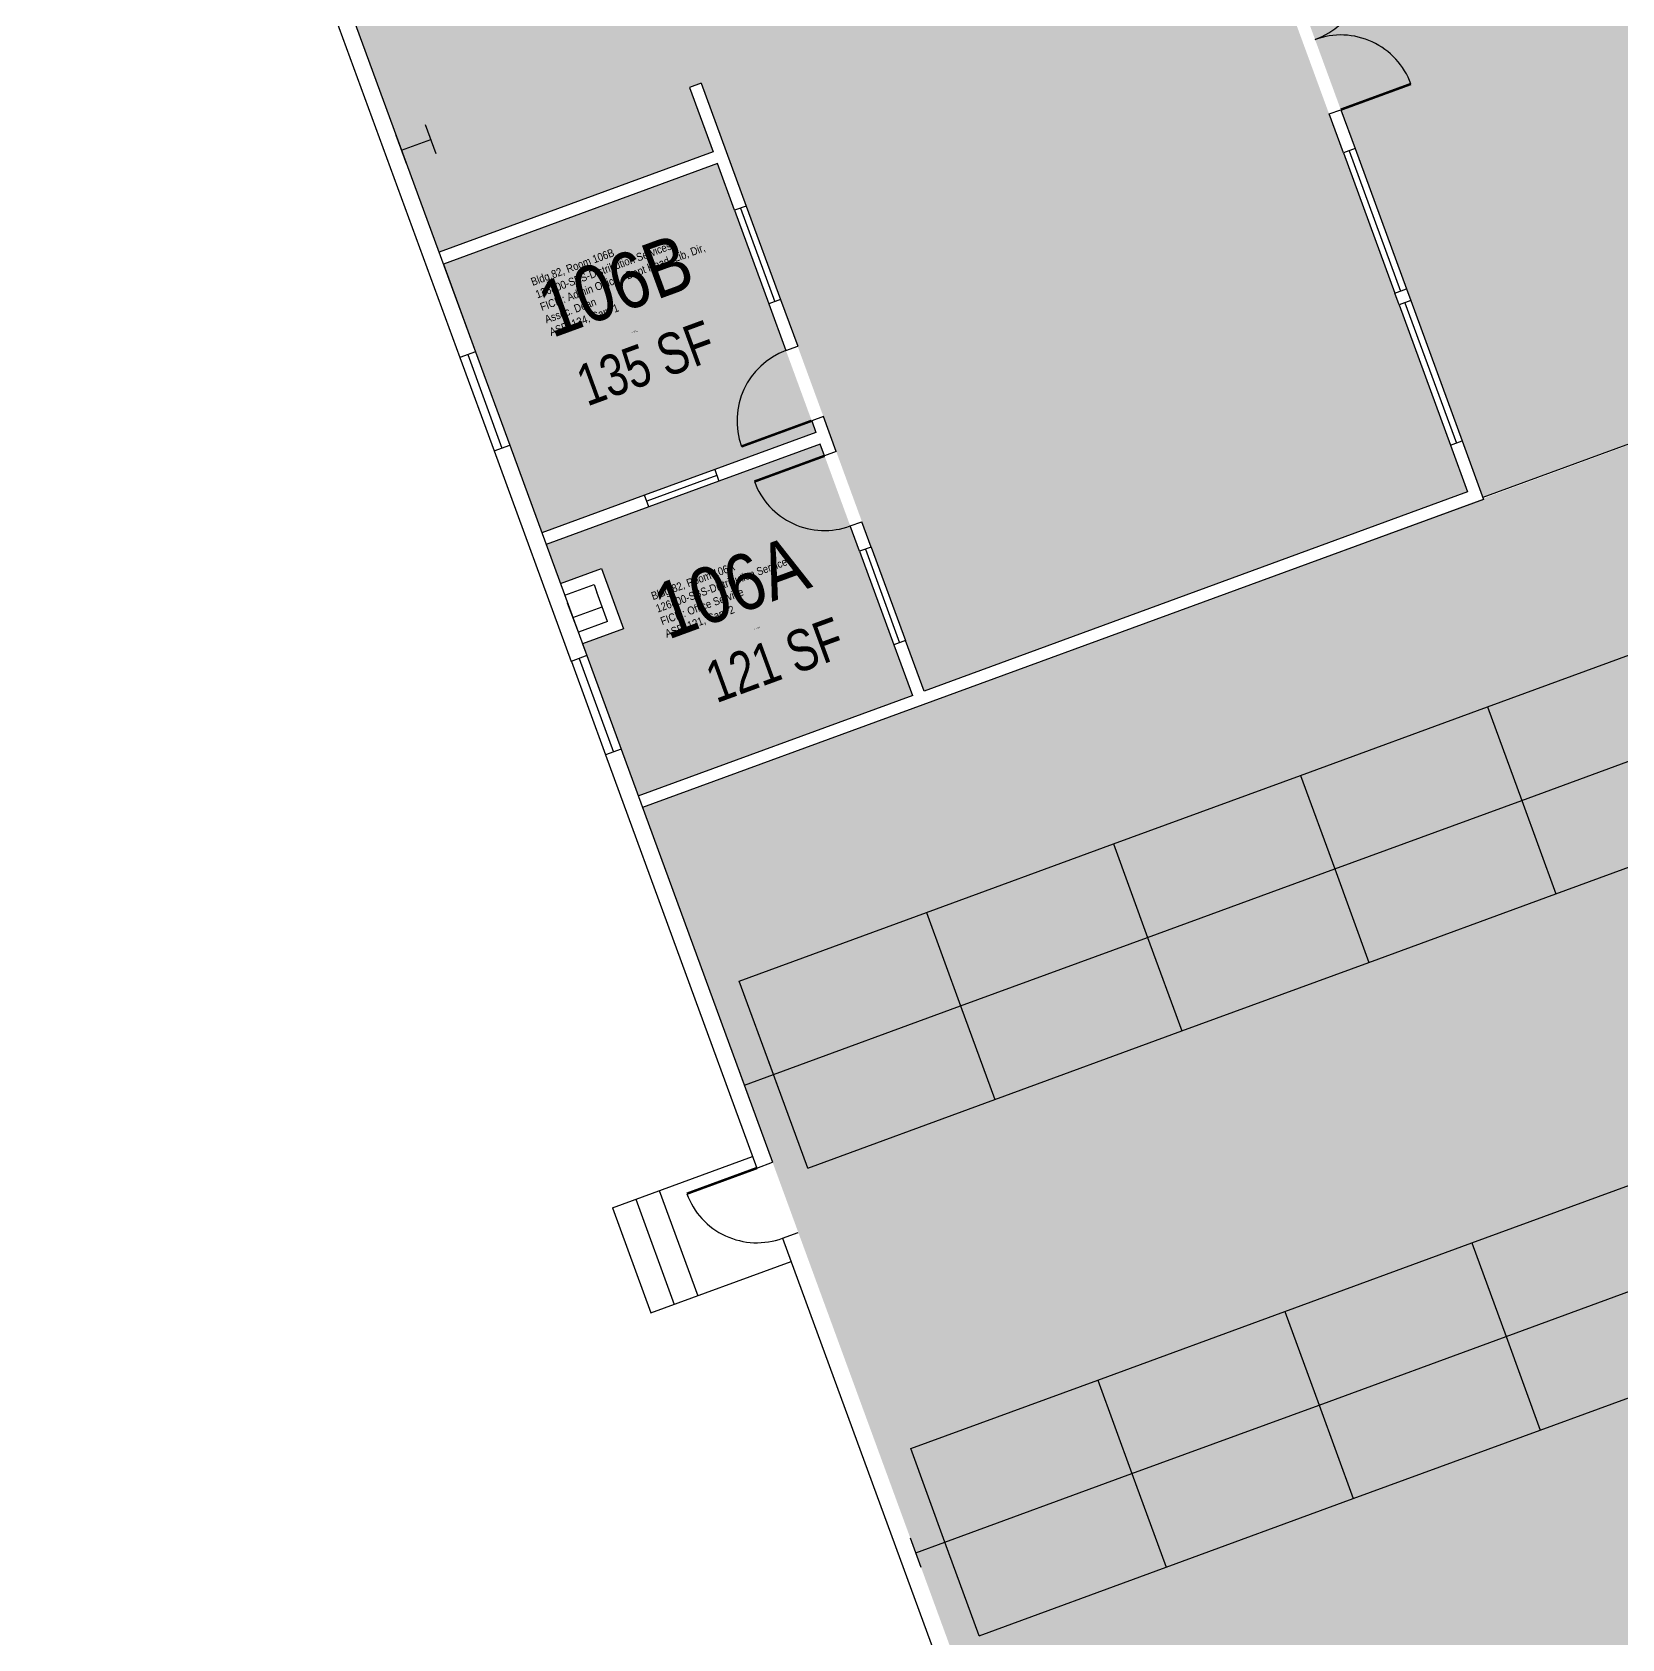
# Model space of a CAD drawing. Header units: inches. Extents: x 69176992 to 69179037, y 27694441 to 27697266.
# Drawn here: x 69177076 to 69177842, y 27695544 to 27696318 of the extents above; entities that cross this region are included whole.
import ezdxf
from ezdxf.enums import TextEntityAlignment as Align

# ---------------------------------------------------------------- set-up
doc = ezdxf.new("R2010")
doc.units = ezdxf.units.IN
doc.header["$LTSCALE"] = 50
doc.header["$MEASUREMENT"] = 0
doc.layers.get('0').update_dxf_attribs({"linetype": 'CONTINUOUS'})
for name, color, linetype in [('A-COLS', 5, 'CONTINUOUS'), ('A-DOOR', 2, 'CONTINUOUS'), ('A-FLOR', 3, 'CONTINUOUS'), ('A-GLAZ', 1, 'CONTINUOUS'), ('A-IDEN-RNUM', 7, 'CONTINUOUS'), ('A-IDEN-SNUM', 4, 'CONTINUOUS'), ('A-IDEN-VNUM', 4, 'CONTINUOUS'), ('A-WALL', 5, 'CONTINUOUS'), ('AREA-TEXT', 3, 'CONTINUOUS'), ('Rooms-Category-Color', 7, 'CONTINUOUS'), ('Rooms-College-Color', 7, 'CONTINUOUS'), ('Rooms-Department-Color', 7, 'CONTINUOUS'), ('Rooms-Division-Color', 7, 'CONTINUOUS'), ('Rooms-Information', 7, 'CONTINUOUS')]:
    doc.layers.add(name, color=color, linetype=linetype)
doc.styles.add('CP_AREA', font='arial.ttf', dxfattribs={"height": 15})
doc.styles.add('CP_ROOMSNUMBER', font='arial.ttf', dxfattribs={"height": 1})
doc.styles.add('CP_ROOMVNUMBER', font='arial.ttf', dxfattribs={"width": 0.85, "height": 0.075})

# ---------------------------------------------------------------- blocks, each defined once
blk = doc.blocks.new('COL1')
for p, q in [((-0.5, 0.5), (0.5, 0.5)), ((0, 0.5), (0, -0.5)), ((-0.5, -0.5), (0.5, -0.5))]:
    blk.add_line(p, q)

msp = doc.modelspace()

# ---------------------------------------------------------------- hatches: boundary and pattern name
at = {"layer": 'Rooms-Category-Color', "true_color": 0xe3c5e1}
for points in [[(69177574.8, 27696639.55), (69177932.07, 27696770.49), (69177966.51, 27696676.55), (69177972.14, 27696678.61), (69177937.71, 27696772.56), (69178036.3, 27696808.69), (69178066.25, 27696726.95), (69178061.56, 27696725.23), (69178217.1, 27696300.83), (69178221.8, 27696302.55), (69178236.25, 27696263.12), (69177774.75, 27696093.98), (69177574.8, 27696639.55)], [(69177460.11, 27695698.08), (69178326.91, 27696015.77), (69178236.25, 27696263.12), (69177369.77, 27695944.55)]]:
    msp.add_hatch(color=254, dxfattribs=at).paths.add_polyline_path(points)
at = {"layer": 'Rooms-Category-Color', "true_color": 0xfa9ba3}
for points in [[(69177171.04, 27696486.77), (69177185.13, 27696491.94), (69177185.64, 27696490.53), (69177571.23, 27696631.85), (69177767.38, 27696096.66), (69177505.42, 27696000.65), (69177398.05, 27696293.59), (69177392.42, 27696291.53), (69177403.77, 27696260.55), (69177271.7, 27696212.14), (69177171.04, 27696486.77)], [(69177273.76, 27696206.51), (69177405.84, 27696254.91), (69177453.33, 27696125.34), (69177321.25, 27696076.93), (69177273.76, 27696206.51)], [(69177323.32, 27696071.3), (69177455.39, 27696119.71), (69177499.78, 27695998.59), (69177367.71, 27695950.18), (69177340.87, 27696023.41), (69177360.58, 27696030.64), (69177349.92, 27696059.75), (69177330.2, 27696052.52), (69177323.32, 27696071.3)]]:
    msp.add_hatch(color=241, dxfattribs=at).paths.add_polyline_path(points)
at = {"layer": 'Rooms-Category-Color', "true_color": 0xadadad}
msp.add_hatch(color=253, dxfattribs=at).paths.add_polyline_path([(69177583.99, 27695360.06), (69178450.79, 27695677.76), (69178326.91, 27696015.77), (69177460.11, 27695698.08)])
at = {"layer": 'Rooms-College-Color', "true_color": 0x80bc67}
for points in [[(69177574.8, 27696639.55), (69177932.07, 27696770.49), (69177966.51, 27696676.55), (69177972.14, 27696678.61), (69177937.71, 27696772.56), (69178036.3, 27696808.69), (69178066.25, 27696726.95), (69178061.56, 27696725.23), (69178217.1, 27696300.83), (69178221.8, 27696302.55), (69178236.25, 27696263.12), (69177774.75, 27696093.98), (69177574.8, 27696639.55)], [(69177171.04, 27696486.77), (69177185.13, 27696491.94), (69177185.64, 27696490.53), (69177571.23, 27696631.85), (69177767.38, 27696096.66), (69177505.42, 27696000.65), (69177398.05, 27696293.59), (69177392.42, 27696291.53), (69177403.77, 27696260.55), (69177271.7, 27696212.14), (69177171.04, 27696486.77)], [(69177460.11, 27695698.08), (69178326.91, 27696015.77), (69178236.25, 27696263.12), (69177369.77, 27695944.55)], [(69177273.76, 27696206.51), (69177405.84, 27696254.91), (69177453.33, 27696125.34), (69177321.25, 27696076.93), (69177273.76, 27696206.51)], [(69177323.32, 27696071.3), (69177455.39, 27696119.71), (69177499.78, 27695998.59), (69177367.71, 27695950.18), (69177340.87, 27696023.41), (69177360.58, 27696030.64), (69177349.92, 27696059.75), (69177330.2, 27696052.52), (69177323.32, 27696071.3)], [(69177583.99, 27695360.06), (69178450.79, 27695677.76), (69178326.91, 27696015.77), (69177460.11, 27695698.08)]]:
    msp.add_hatch(color=83, dxfattribs=at).paths.add_polyline_path(points)
at = {"layer": 'Rooms-Department-Color', "true_color": 0x80bc67}
for points in [[(69177574.8, 27696639.55), (69177932.07, 27696770.49), (69177966.51, 27696676.55), (69177972.14, 27696678.61), (69177937.71, 27696772.56), (69178036.3, 27696808.69), (69178066.25, 27696726.95), (69178061.56, 27696725.23), (69178217.1, 27696300.83), (69178221.8, 27696302.55), (69178236.25, 27696263.12), (69177774.75, 27696093.98), (69177574.8, 27696639.55)], [(69177171.04, 27696486.77), (69177185.13, 27696491.94), (69177185.64, 27696490.53), (69177571.23, 27696631.85), (69177767.38, 27696096.66), (69177505.42, 27696000.65), (69177398.05, 27696293.59), (69177392.42, 27696291.53), (69177403.77, 27696260.55), (69177271.7, 27696212.14), (69177171.04, 27696486.77)], [(69177460.11, 27695698.08), (69178326.91, 27696015.77), (69178236.25, 27696263.12), (69177369.77, 27695944.55)], [(69177273.76, 27696206.51), (69177405.84, 27696254.91), (69177453.33, 27696125.34), (69177321.25, 27696076.93), (69177273.76, 27696206.51)], [(69177323.32, 27696071.3), (69177455.39, 27696119.71), (69177499.78, 27695998.59), (69177367.71, 27695950.18), (69177340.87, 27696023.41), (69177360.58, 27696030.64), (69177349.92, 27696059.75), (69177330.2, 27696052.52), (69177323.32, 27696071.3)]]:
    msp.add_hatch(color=83, dxfattribs=at).paths.add_polyline_path(points)
at = {"layer": 'Rooms-Department-Color', "true_color": 0xacacac}
msp.add_hatch(color=253, dxfattribs=at).paths.add_polyline_path([(69177583.99, 27695360.06), (69178450.79, 27695677.76), (69178326.91, 27696015.77), (69177460.11, 27695698.08)])
at = {"layer": 'Rooms-Division-Color', "true_color": 0x80bc67}
for points in [[(69177574.8, 27696639.55), (69177932.07, 27696770.49), (69177966.51, 27696676.55), (69177972.14, 27696678.61), (69177937.71, 27696772.56), (69178036.3, 27696808.69), (69178066.25, 27696726.95), (69178061.56, 27696725.23), (69178217.1, 27696300.83), (69178221.8, 27696302.55), (69178236.25, 27696263.12), (69177774.75, 27696093.98), (69177574.8, 27696639.55)], [(69177171.04, 27696486.77), (69177185.13, 27696491.94), (69177185.64, 27696490.53), (69177571.23, 27696631.85), (69177767.38, 27696096.66), (69177505.42, 27696000.65), (69177398.05, 27696293.59), (69177392.42, 27696291.53), (69177403.77, 27696260.55), (69177271.7, 27696212.14), (69177171.04, 27696486.77)], [(69177460.11, 27695698.08), (69178326.91, 27696015.77), (69178236.25, 27696263.12), (69177369.77, 27695944.55)], [(69177273.76, 27696206.51), (69177405.84, 27696254.91), (69177453.33, 27696125.34), (69177321.25, 27696076.93), (69177273.76, 27696206.51)], [(69177323.32, 27696071.3), (69177455.39, 27696119.71), (69177499.78, 27695998.59), (69177367.71, 27695950.18), (69177340.87, 27696023.41), (69177360.58, 27696030.64), (69177349.92, 27696059.75), (69177330.2, 27696052.52), (69177323.32, 27696071.3)]]:
    msp.add_hatch(color=83, dxfattribs=at).paths.add_polyline_path(points)
at = {"layer": 'Rooms-Division-Color', "true_color": 0xadadad}
msp.add_hatch(color=253, dxfattribs=at).paths.add_polyline_path([(69177583.99, 27695360.06), (69178450.79, 27695677.76), (69178326.91, 27696015.77), (69177460.11, 27695698.08)])

# ---------------------------------------------------------------- linework, layer by layer
at = {"layer": 'A-DOOR', "const_width": 1.2}
for points in [[(69177706.25, 27696280.88), (69177740.05, 27696293.27)], [(69177451.26, 27696130.97), (69177417.46, 27696118.59)], [(69177457.46, 27696114.07), (69177423.66, 27696101.68)], [(69177424.87, 27695770.86), (69177391.07, 27695758.47)]]:
    msp.add_lwpolyline(points, dxfattribs=at)
at = {"layer": 'A-DOOR'}
for centre, start, end in [((69177681.47, 27696348.48), 290.12833, 20.12833), ((69177706.25, 27696280.88), 20.12833, 110.12833), ((69177451.26, 27696130.97), 110.12833, 200.12833), ((69177457.46, 27696114.07), 200.12833, 290.12833), ((69177424.87, 27695770.86), 200.12833, 290.12833)]:
    msp.add_arc(centre, 36, start, end, dxfattribs=at)
at = {"layer": 'A-FLOR'}
for p, q in [((69178236.25, 27696263.12), (69177774.75, 27696093.98)), ((69177776.92, 27695993.12), (69177867.06, 27696026.16)), ((69177686.79, 27695960.09), (69177776.92, 27695993.12)), ((69177776.92, 27695993.12), (69177793.44, 27695948.05)), ((69177793.44, 27695948.05), (69177883.58, 27695981.09)), ((69177596.65, 27695927.05), (69177686.79, 27695960.09)), ((69177686.79, 27695960.09), (69177703.31, 27695915.02)), ((69177703.31, 27695915.02), (69177793.44, 27695948.05)), ((69177793.44, 27695948.05), (69177809.96, 27695902.99)), ((69177809.96, 27695902.99), (69177900.1, 27695936.02)), ((69177506.51, 27695894.01), (69177596.65, 27695927.05)), ((69177596.65, 27695927.05), (69177613.17, 27695881.98)), ((69177613.17, 27695881.98), (69177703.31, 27695915.02)), ((69177703.31, 27695915.02), (69177719.82, 27695869.95)), ((69177719.82, 27695869.95), (69177809.96, 27695902.99)), ((69177416.38, 27695860.98), (69177506.51, 27695894.01)), ((69177506.51, 27695894.01), (69177523.03, 27695848.95)), ((69177523.03, 27695848.95), (69177613.17, 27695881.98)), ((69177613.17, 27695881.98), (69177629.69, 27695836.91)), ((69177629.69, 27695836.91), (69177719.82, 27695869.95)), ((69177432.9, 27695815.91), (69177416.38, 27695860.98)), ((69177432.9, 27695815.91), (69177523.03, 27695848.95)), ((69177523.03, 27695848.95), (69177539.55, 27695803.88)), ((69177539.55, 27695803.88), (69177629.69, 27695836.91)), ((69177449.41, 27695770.84), (69177432.9, 27695815.91)), ((69177449.41, 27695770.84), (69177539.55, 27695803.88)), ((69177355.2, 27695751.71), (69177422.8, 27695776.49)), ((69177769.38, 27695734.74), (69177859.51, 27695767.78)), ((69177366.47, 27695755.84), (69177385.05, 27695705.14)), ((69177377.74, 27695759.97), (69177396.32, 27695709.27)), ((69177355.2, 27695751.71), (69177373.78, 27695701.01)), ((69177679.24, 27695701.71), (69177769.38, 27695734.74)), ((69177769.38, 27695734.74), (69177785.9, 27695689.68)), ((69177373.78, 27695701.01), (69177441.39, 27695725.79)), ((69177785.9, 27695689.68), (69177876.03, 27695722.71)), ((69177589.1, 27695668.67), (69177679.24, 27695701.71)), ((69177679.24, 27695701.71), (69177695.76, 27695656.64)), ((69177695.76, 27695656.64), (69177785.9, 27695689.68)), ((69177785.9, 27695689.68), (69177802.41, 27695644.61)), ((69177802.41, 27695644.61), (69177892.55, 27695677.64)), ((69177498.97, 27695635.64), (69177589.1, 27695668.67)), ((69177589.1, 27695668.67), (69177605.62, 27695623.6)), ((69177605.62, 27695623.6), (69177695.76, 27695656.64)), ((69177695.76, 27695656.64), (69177712.28, 27695611.57)), ((69177712.28, 27695611.57), (69177802.41, 27695644.61)), ((69177515.48, 27695590.57), (69177498.97, 27695635.64)), ((69177515.48, 27695590.57), (69177605.62, 27695623.6)), ((69177605.62, 27695623.6), (69177622.14, 27695578.54)), ((69177622.14, 27695578.54), (69177712.28, 27695611.57)), ((69177532, 27695545.5), (69177515.48, 27695590.57)), ((69177532, 27695545.5), (69177622.14, 27695578.54))]:
    msp.add_line(p, q, dxfattribs=at)
at = {"layer": 'A-GLAZ'}
for p, q in [((69177707.5, 27696260.03), (69177732.28, 27696192.43)), ((69177710.32, 27696261.07), (69177735.09, 27696193.46)), ((69177713.13, 27696262.1), (69177737.91, 27696194.5)), ((69177416.91, 27696233.41), (69177433.43, 27696188.34)), ((69177419.73, 27696234.44), (69177436.25, 27696189.37)), ((69177414.1, 27696232.38), (69177430.62, 27696187.31)), ((69177734.34, 27696186.8), (69177759.12, 27696119.2)), ((69177737.16, 27696187.83), (69177761.94, 27696120.23)), ((69177739.98, 27696188.86), (69177764.75, 27696121.26)), ((69177289.21, 27696164.24), (69177305.73, 27696119.17)), ((69177281.7, 27696161.49), (69177298.22, 27696116.42)), ((69177285.46, 27696162.86), (69177301.97, 27696117.79)), ((69177404.5, 27696107.45), (69177370.7, 27696095.06)), ((69177405.54, 27696104.63), (69177371.73, 27696092.24)), ((69177406.57, 27696101.81), (69177372.77, 27696089.42)), ((69177474.32, 27696068.07), (69177490.84, 27696023)), ((69177477.14, 27696069.1), (69177493.65, 27696024.03)), ((69177479.95, 27696070.13), (69177496.47, 27696025.06)), ((69177339.18, 27696016.4), (69177355.69, 27695971.34)), ((69177342.93, 27696017.78), (69177359.45, 27695972.71)), ((69177335.42, 27696015.03), (69177351.94, 27695969.96))]:
    msp.add_line(p, q, dxfattribs=at)
at = {"layer": 'A-WALL'}
for p, q in [((69177075.56, 27696723.94), (69177281.7, 27696161.49)), ((69177085.87, 27696719.16), (69177289.25, 27696164.25)), ((69177398.05, 27696293.59), (69177392.42, 27696291.53)), ((69177392.42, 27696291.53), (69177403.77, 27696260.55)), ((69177398.05, 27696293.59), (69177419.73, 27696234.44)), ((69177700.62, 27696278.81), (69177706.25, 27696280.88)), ((69177706.25, 27696280.88), (69177713.13, 27696262.1)), ((69177707.5, 27696260.03), (69177700.62, 27696278.81)), ((69177403.77, 27696260.55), (69177271.7, 27696212.14)), ((69177713.13, 27696262.1), (69177707.5, 27696260.03)), ((69177405.84, 27696254.91), (69177273.76, 27696206.51)), ((69177414.1, 27696232.38), (69177405.84, 27696254.91)), ((69177419.73, 27696234.44), (69177414.1, 27696232.38)), ((69177273.76, 27696206.51), (69177289.25, 27696164.25)), ((69177732.28, 27696192.43), (69177737.91, 27696194.5)), ((69177737.91, 27696194.5), (69177739.98, 27696188.86)), ((69177436.25, 27696189.37), (69177430.62, 27696187.31)), ((69177430.62, 27696187.31), (69177438.87, 27696164.78)), ((69177436.25, 27696189.37), (69177444.51, 27696166.84)), ((69177734.34, 27696186.8), (69177732.28, 27696192.43)), ((69177739.98, 27696188.86), (69177734.34, 27696186.8)), ((69177289.25, 27696164.25), (69177281.7, 27696161.49)), ((69177438.87, 27696164.78), (69177444.51, 27696166.84)), ((69177456.9, 27696133.04), (69177451.26, 27696130.97)), ((69177456.9, 27696133.04), (69177451.26, 27696130.97)), ((69177463.09, 27696116.14), (69177456.9, 27696133.04)), ((69177453.33, 27696125.34), (69177404.5, 27696107.45)), ((69177451.26, 27696130.97), (69177453.33, 27696125.34)), ((69177451.26, 27696130.97), (69177453.33, 27696125.34)), ((69177298.22, 27696116.42), (69177305.77, 27696119.19)), ((69177305.77, 27696119.19), (69177342.93, 27696017.78)), ((69177455.39, 27696119.71), (69177406.57, 27696101.81)), ((69177457.46, 27696114.07), (69177455.39, 27696119.71)), ((69177759.12, 27696119.2), (69177764.75, 27696121.26)), ((69177759.12, 27696119.2), (69177767.38, 27696096.66)), ((69177764.75, 27696121.26), (69177775.08, 27696093.09)), ((69177298.22, 27696116.42), (69177335.38, 27696015.01)), ((69177463.09, 27696116.14), (69177457.46, 27696114.07)), ((69177404.5, 27696107.45), (69177406.57, 27696101.81)), ((69177370.7, 27696095.06), (69177321.25, 27696076.93)), ((69177372.77, 27696089.42), (69177370.7, 27696095.06)), ((69177767.38, 27696096.66), (69177505.42, 27696000.65)), ((69177372.77, 27696089.42), (69177323.32, 27696071.3)), ((69177775.08, 27696093.09), (69177369.77, 27695944.55)), ((69177469.85, 27696080.27), (69177475.48, 27696082.34)), ((69177474.32, 27696068.07), (69177469.85, 27696080.27)), ((69177479.95, 27696070.13), (69177475.48, 27696082.34)), ((69177479.95, 27696070.13), (69177474.32, 27696068.07)), ((69177330.2, 27696052.52), (69177349.92, 27696059.75)), ((69177349.92, 27696059.75), (69177360.58, 27696030.64)), ((69177332.26, 27696046.89), (69177346.35, 27696052.05)), ((69177346.35, 27696052.05), (69177347.72, 27696048.29)), ((69177352.89, 27696034.21), (69177338.8, 27696029.05)), ((69177360.58, 27696030.64), (69177340.87, 27696023.41)), ((69177496.47, 27696025.06), (69177490.84, 27696023)), ((69177505.42, 27696000.65), (69177496.47, 27696025.06)), ((69177342.93, 27696017.78), (69177335.38, 27696015.01)), ((69177340.87, 27696023.41), (69177342.93, 27696017.78)), ((69177490.84, 27696023), (69177499.78, 27695998.59)), ((69177367.71, 27695950.18), (69177500.1, 27695998.7)), ((69177359.45, 27695972.71), (69177351.9, 27695969.95)), ((69177351.9, 27695969.95), (69177424.87, 27695770.86)), ((69177359.45, 27695972.71), (69177432.42, 27695773.62)), ((69177424.87, 27695770.86), (69177432.42, 27695773.62)), ((69177437.26, 27695737.06), (69177444.81, 27695739.82)), ((69177437.26, 27695737.06), (69177746.97, 27694892.02))]:
    msp.add_line(p, q, dxfattribs=at)

# ---------------------------------------------------------------- block references
at = {"layer": 'A-COLS', "xscale": 15, "yscale": 15, "zscale": 15, "rotation": 110.1283294445701}
for p in [(69177260.67, 27696264.01), (69177343.26, 27696038.67), (69177425.85, 27695813.33), (69177508.44, 27695587.99)]:
    msp.add_blockref('COL1', p, dxfattribs=at)

# ---------------------------------------------------------------- texts
at = {"layer": 'A-IDEN-RNUM', "style": 'CP_ROOMSNUMBER'}
for s, p in [('0106-B0', (69177365.75, 27696173.45)), ('0106-A0', (69177424.76, 27696030.42))]:
    msp.add_text(s, height=0.36, rotation=20.12833, dxfattribs=at).set_placement(p)
at = {"layer": 'A-IDEN-SNUM', "style": 'CP_ROOMSNUMBER'}
for s, p in [('08200106B0', (69177364.48, 27696173.44)), ('08200106A0', (69177423.5, 27696030.41))]:
    msp.add_text(s, height=0.36, rotation=20.12833, dxfattribs=at).set_placement(p)
at = {"layer": 'A-IDEN-VNUM', "style": 'CP_ROOMVNUMBER', "width": 0.85}
for s, p in [('106B', (69177326.07, 27696170.68)), ('106A', (69177381.83, 27696025.29))]:
    msp.add_text(s, height=27, rotation=20.12833, dxfattribs=at).set_placement(p)
at = {"layer": 'AREA-TEXT', "style": 'CP_AREA', "width": 0.75}
for s, p in [('135 SF', (69177371.26, 27696158.78)), ('121 SF', (69177433.56, 27696015.79))]:
    msp.add_text(s, height=20, rotation=20.12833, dxfattribs=at).set_placement(p, align=Align.MIDDLE_CENTER)
at = {"layer": 'Rooms-Information', "width": 86.4, "attachment_point": 7, "rotation": 20.12833, "style": 'CP_ROOMVNUMBER'}
for s, insert, char_height in [('Bldg.82, Room 106B^M^J126800-SBS-Distribution Services^M^JFICM: Admin Office - Dept Head, Lib, Dir, Assoc. Dean^M^JASF: 134, Cap: 1', (69177326.07, 27696170.68), 3.85714), ('Bldg.82, Room 106A^M^J126800-SBS-Distribution Services^M^JFICM: Office Service^M^JASF: 121, Cap: 2', (69177381.83, 27696025.29), 3.8571)]:
    msp.add_mtext(s, dxfattribs=dict(at, insert=insert, char_height=char_height))

doc.saveas('drawing.dxf')
